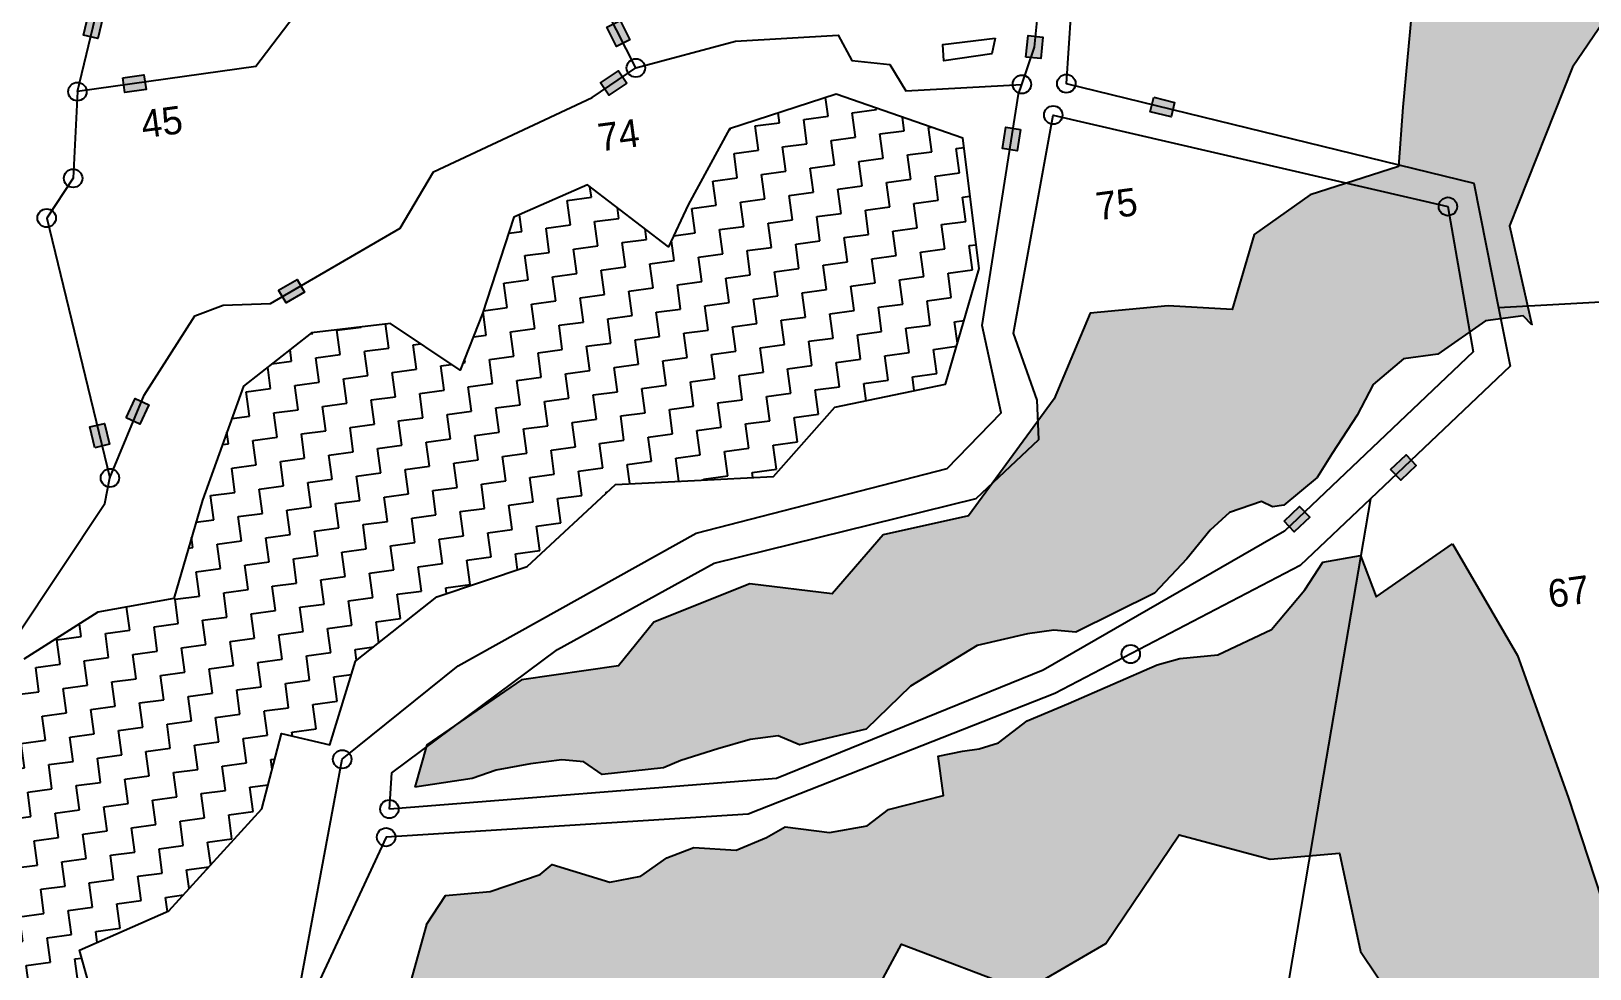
# Model space of a CAD drawing. Header units: metres. Extents: x 318362 to 319662, y 1876290 to 1878273.
# Drawn here: x 318706 to 319228, y 1876707 to 1877021 of the extents above; entities that cross this region are included whole.
import ezdxf

# ---------------------------------------------------------------- set-up
doc = ezdxf.new("R2010")
doc.units = ezdxf.units.M
for name, color, linetype in [('OTHERS', 1, 'Continuous'), ('POLY_HATCH', 12, 'Continuous'), ('POLY_PARCEL', 6, 'Continuous'), ('POLY_ROAD', 30, 'Continuous'), ('SYM_STONE', 1, 'Continuous'), ('TEXT_PARCEL', 7, 'Continuous')]:
    doc.layers.add(name, color=color, linetype=linetype)
doc.styles.add('TEXT_MAP', font='')
doc.styles.get('TEXT_MAP').set_extended_font_data('Kruti Dev 050')
pattern_1 = [(7.630945790202429, (318380.4159491448, 1876035.072671021), (7.046565473389599, 9.226849050500785), [8.209410099742051, -8.209410099742051]), (97.63094579020242, (318388.5526564068, 1876036.162812809), (-9.226849050500785, 7.046565473389599), [8.209410099742051, -8.209410099742051])]

# ---------------------------------------------------------------- blocks, each defined once
blk = doc.blocks.new('STONE')
blk.add_circle((0, 0), 0.8510231522929323)
blk = doc.blocks.new('STONESQUAREFILLED')
blk.add_hatch(color=256).paths.add_polyline_path([(0.6958872628347379, -0.481363590938571), (0.6958872628347378, 0.481363590938571), (-0.6958872628347379, 0.481363590938571), (-0.6958872628347379, -0.481363590938571)])
blk.add_lwpolyline([(-0.6958872628347379, 0.481363590938571), (0.6958872628347379, 0.481363590938571), (0.6958872628347379, -0.481363590938571), (-0.6958872628347379, -0.481363590938571)], close=True)

msp = doc.modelspace()

# ---------------------------------------------------------------- hatches: boundary and pattern name
at = {"layer": 'POLY_HATCH'}
h = msp.add_hatch(dxfattribs=at)
h.set_pattern_fill('ZIGZAG', color=256, scale=2.585640976296709, angle=7.630945790202429, style=0)
h.set_pattern_definition(pattern_1)
h.paths.add_polyline_path([(319022.6876763889, 1876815.124692473), (319039.5500808025, 1876819.065832708), (319048.3675094517, 1876820.247176356), (319055.753035913, 1876819.554731432), (319082.0530716367, 1876832.609382964), (319092.8488154963, 1876844.147441176), (319100.6383832705, 1876853.74848796), (319107.1384372835, 1876859.665182699), (319117.8650602463, 1876863.344911817), (319121.4667577936, 1876861.584865987), (319125.3243770811, 1876862.101703063), (319136.4152809647, 1876871.436716923), (319141.517992503, 1876879.408793125), (319149.8880109045, 1876892.303801713), (319155.2466532767, 1876902.552756454), (319165.3091658182, 1876911.189338108), (319176.8820403978, 1876912.739851575), (319192.7851652725, 1876923.840893064), (319205.4602215678, 1876925.539074908), (319208.2543981705, 1876922.498966475), (319208.2795935547, 1876922.529340312), (319200.8150452875, 1876955.707554852), (319221.8837219867, 1877008.792522567), (319242.8969176785, 1877039.754693866), (319271.2039672261, 1877050.081309378), (319295.5633134411, 1877044.800353737), (319323.8292788383, 1877002.848761056), (319350.3198517991, 1876951.612103322), (319357.7674415246, 1876884.755926867), (319371.7319410842, 1876836.867276744), (319392.2974083344, 1876769.75811895), (319407.9890306391, 1876693.95401666), (319425.9155433503, 1876631.517525347), (319430.0698148371, 1876559.193897989), (319421.4959616524, 1876499.238397755), (319375.0649048756, 1876481.457341603), (319338.4369120252, 1876503.188956527), (319300.2355780086, 1876506.615386885), (319253.0732667427, 1876501.804531717), (319241.8103012324, 1876552.065620235), (319247.4180294556, 1876611.623724241), (319252.301647402, 1876669.074321625), (319238.2745882663, 1876709.917880637), (319220.4178221323, 1876764.321761189), (319203.4871976112, 1876811.813015084), (319181.721851084, 1876849.165136422), (319156.1917667928, 1876831.386724167), (319150.9666876438, 1876845.263524906), (319138.3654217221, 1876843.014579231), (319132.3081168386, 1876833.793313597), (319121.1826525067, 1876820.529135189), (319103.2573122845, 1876811.960405927), (319090.5084663509, 1876810.812982428), (319082.9407994293, 1876808.67778498), (319053.2604365437, 1876795.730893272), (319039.448646443, 1876789.955879625), (319029.7896363889, 1876782.494653215), (319023.3241511828, 1876780.507124143), (319017.8132593219, 1876779.768784504), (319009.6207035456, 1876778.110510092), (319011.3916651593, 1876764.892233008), (318992.9497952628, 1876760.178828618), (318985.8248607537, 1876754.739058035), (318973.2236024553, 1876752.490118967), (318958.3787515358, 1876754.425766038), (318952.1346283567, 1876750.785949839), (318942.0328775317, 1876746.629295444), (318927.8866974819, 1876747.537254528), (318918.8133387339, 1876744.079026853), (318910.1089296483, 1876737.866996483), (318899.7120271578, 1876735.913387559), (318880.4192278093, 1876741.738290625), (318876.3794680614, 1876738.393811178), (318859.7384416567, 1876732.800391543), (318844.7852406504, 1876731.357632412), (318838.3822341264, 1876721.704768732), (318833.104485907, 1876702.792759955), (318824.8624353025, 1876667.136333825), (318819.3996967368, 1876627.393927953), (318814.132553878, 1876586.191615648), (318813.6416294143, 1876542.65697762), (318808.0348240142, 1876498.436922823), (318802.8369706081, 1876465.045970716), (318814.4947155086, 1876439.114727443), (318919.946810365, 1876418.3193158), (318935.1628826479, 1876440.792022928), (318934.7379827444, 1876463.398347999), (318900.5914461815, 1876493.375625458), (318926.5282496705, 1876513.569386276), (318930.9773660154, 1876533.113432407), (318920.5623316608, 1876561.977130932), (318899.2314891742, 1876586.818654468), (318928.7709338962, 1876613.439549953), (318928.9790701602, 1876636.873744102), (318910.3757293249, 1876667.447359701), (318941.5367741757, 1876665.30627481), (318976.7841697012, 1876677.087702238), (318997.3526649939, 1876715.13865984), (319038.5088883157, 1876699.475558147), (319065.7633144069, 1876715.387504632), (319090.2793947599, 1876751.738184763), (319120.7611558566, 1876743.56163152), (319143.9292312732, 1876745.551065687), (319150.9369828358, 1876712.680837345), (319161.6398708044, 1876696.652942217), (319148.7656487052, 1876667.80647697), (319152.5063567331, 1876641.594542853), (319157.4822142838, 1876627.73462143), (319165.3132950406, 1876605.377507498), (319155.7073742475, 1876568.795296428), (319159.0662155962, 1876524.290331278), (319161.0558840758, 1876490.004732952), (319180.5803733533, 1876469.214281413), (319199.4665237828, 1876458.741112561), (319213.5817599578, 1876439.455106769), (319234.9075598846, 1876421.878215682), (319287.4069437591, 1876427.054351184), (319316.2261384263, 1876431.287024413), (319324.5924574973, 1876410.487732775), (319363.9936177563, 1876396.818669905), (319407.8617162032, 1876416.442599118), (319423.2271380668, 1876432.24778964), (319444.1564638335, 1876428.735876947), (319468.2153267523, 1876401.865417742), (319510.9804299825, 1876403.639665004), (319531.2384083252, 1876433.220675688), (319536.5431156975, 1876471.312782636), (319529.8461592347, 1876519.352051717), (319554.3675208737, 1876544.557577218), (319562.7998645047, 1876589.899248679), (319549.2661356248, 1876615.950678906), (319492.9829891035, 1876677.885830757), (319492.3981357188, 1876729.449965062), (319472.4824535672, 1876753.160240363), (319464.1517981165, 1876801.457437669), (319435.6048305373, 1876839.615506681), (319434.2375928645, 1876897.019277613), (319411.0998783878, 1876933.672900878), (319421.9771727363, 1876960.76570924), (319429.8795807336, 1876993.404406643), (319416.8295399009, 1877026.951211653), (319400.5680492492, 1877051.151069132), (319363.8021541287, 1877056.256517101), (319363.5265809511, 1877072.195333599), (319361.3413167645, 1877107.940838358), (319350.2987861887, 1877120.951004758), (319318.3553570498, 1877128.931726277), (319284.7599454477, 1877127.031367873), (319251.2055001463, 1877141.483763373), (319220.9708850235, 1877142.262857693), (319192.116026736, 1877110.532278796), (319178.9537122965, 1877072.730532333), (319181.6279672107, 1877033.335250595), (319168.012327124, 1877026.681175879), (319165.127979355, 1876995.457856493), (319163.7000183424, 1876975.575523461), (319134.1037420675, 1876966.037335096), (319115.4237713114, 1876952.760291123), (319108.0050712955, 1876927.616982269), (319086.6383050681, 1876928.841119453), (319060.5468721727, 1876926.460018971), (319048.4034840945, 1876897.711469586), (319019.7957717809, 1876858.583431767), (318991.2699706742, 1876852.16089889), (318974.2010160805, 1876832.412180935), (318946.596364876, 1876835.772801219), (318914.4679239966, 1876822.923122775), (318902.6588957794, 1876808.337467646), (318870.1855096123, 1876803.61521224), (318838.4998104137, 1876781.908168442), (318834.5255342657, 1876767.666953767), (318853.6256354502, 1876770.608784779), (318861.6706028561, 1876773.368580247), (318873.1696870623, 1876775.469857546), (318883.6403882848, 1876776.872703757), (318891.0259147461, 1876776.180258834), (318897.2009177635, 1876771.961740452), (318917.6650106307, 1876774.142839223), (318923.505622964, 1876776.607299058), (318935.8855192353, 1876780.508525254), (318946.6859325717, 1876783.637490541), (318956.0544520786, 1876784.892668377), (318963.1840560645, 1876781.923346033), (318985.4835543421, 1876787.153583133), (319000.3928475881, 1876801.485362448)])
h = msp.add_hatch(dxfattribs=at)
h.set_pattern_fill('ZIGZAG', color=256, scale=2.585640976296709, angle=7.630945790202429, style=0)
h.set_pattern_definition(pattern_1)
h.paths.add_polyline_path([(318783.244563073, 1876760.428153519), (318789.869142718, 1876785.717360845), (318806.0033888036, 1876781.878589235), (318814.6727534739, 1876809.841912698), (318841.812151782, 1876831.479230683), (318872.1048429022, 1876841.538202029), (318901.6547358143, 1876869.098853235), (318954.5625630994, 1876871.787051608), (318975.090898904, 1876894.938790437), (319012.0999744688, 1876902.697391252), (319023.334922294, 1876941.405156362), (319017.8842309488, 1876985.077898112), (318975.4607791509, 1876999.79546669), (318939.765110783, 1876988.212564473), (318925.953159423, 1876962.760455113), (318919.4281801019, 1876948.685350814), (318892.2161715036, 1876969.441191309), (318867.6423563505, 1876958.548314971), (318857.1387863537, 1876926.338967399), (318849.6718096369, 1876907.337326004), (318826.3444916134, 1876923.013251163), (318799.930790845, 1876919.874420062), (318777.0915607604, 1876902.013451041), (318763.3906087096, 1876863.775344445), (318753.7792466438, 1876830.885483887), (318728.3630329585, 1876826.280184381), (318703.6341277941, 1876810.566210516), (318691.8669599991, 1876787.788228191), (318692.0640638852, 1876759.412708679), (318666.3262512578, 1876769.165300617), (318639.9182507123, 1876754.026413935), (318620.5425119363, 1876734.229317993), (318619.2711200744, 1876704.856991457), (318592.5970102741, 1876697.682990718), (318569.7406809813, 1876715.822177541), (318533.5070938811, 1876732.169102792), (318497.2294160789, 1876730.90893328), (318458.8073543878, 1876715.760533705), (318427.1628655914, 1876679.918713416), (318423.9711837602, 1876661.889898811), (318433.9689580741, 1876599.225039459), (318449.7738096934, 1876570.940478407), (318478.2323154213, 1876576.753439409), (318486.4534907919, 1876554.253289781), (318492.1033827848, 1876533.008754087), (318474.9830500616, 1876514.31388294), (318472.3925507799, 1876500.765913386), (318584.5396628521, 1876485.789149926), (318604.9569993474, 1876521.726885991), (318640.0208688163, 1876538.025470832), (318646.5401479146, 1876564.100630712), (318690.0435864509, 1876595.130863501), (318694.1964616474, 1876632.889784923), (318718.6208884724, 1876626.961497253), (318733.9454262825, 1876671.017508401), (318722.3048702395, 1876713.060893478), (318752.1763620937, 1876726.26365324)])

# ---------------------------------------------------------------- linework, layer by layer
at = {"layer": 'OTHERS'}
msp.add_lwpolyline([(319028.6703876776, 1877018.49476422), (319027.5994990912, 1877013.263650326), (319011.5288703764, 1877010.889329638), (319011.2361503792, 1877016.380150544)], close=True, dxfattribs=at)
at = {"layer": 'POLY_HATCH'}
for points in [[(319251.2055001463, 1877141.483763373), (319220.9708850235, 1877142.262857693), (319192.116026736, 1877110.532278796), (319178.9537122965, 1877072.730532333), (319181.6279672107, 1877033.335250595), (319168.012327124, 1877026.681175879), (319165.127979355, 1876995.457856493), (319163.7000183424, 1876975.575523461), (319134.1037420675, 1876966.037335096), (319115.4237713114, 1876952.760291123), (319108.0050712955, 1876927.616982269), (319086.6383050681, 1876928.841119453), (319060.5468721727, 1876926.460018971), (319048.4034840945, 1876897.711469586), (319019.7957717809, 1876858.583431767), (318991.2699706742, 1876852.16089889), (318974.2010160805, 1876832.412180935), (318946.596364876, 1876835.772801219), (318914.4679239966, 1876822.923122775), (318902.6588957794, 1876808.337467646), (318870.1855096123, 1876803.61521224), (318838.4998104137, 1876781.908168442), (318834.5255342657, 1876767.666953767)], [(319242.8969176785, 1877039.754693866), (319221.8837219867, 1877008.792522567), (319200.8150452875, 1876955.707554852), (319208.2795935547, 1876922.529340312), (319208.2543981705, 1876922.498966475)], [(318733.9454262825, 1876671.017508401), (318722.3048702395, 1876713.060893478), (318752.1763620937, 1876726.26365324), (318783.244563073, 1876760.428153519), (318789.869142718, 1876785.717360845), (318806.0033888036, 1876781.878589235), (318814.6727534739, 1876809.841912698), (318841.812151782, 1876831.479230683), (318872.1048429022, 1876841.538202029), (318901.6547358143, 1876869.098853235), (318954.5625630994, 1876871.787051608), (318975.090898904, 1876894.938790437), (319012.0999744688, 1876902.697391252), (319023.334922294, 1876941.405156362), (319017.8842309488, 1876985.077898112), (318975.4607791509, 1876999.79546669), (318939.765110783, 1876988.212564473), (318925.953159423, 1876962.760455113), (318919.4281801019, 1876948.685350814), (318892.2161715036, 1876969.441191309), (318867.6423563505, 1876958.548314971), (318857.1387863537, 1876926.338967399), (318849.6718096369, 1876907.337326004), (318826.3444916134, 1876923.013251163), (318799.930790845, 1876919.874420062), (318777.0915607604, 1876902.013451041), (318763.3906087096, 1876863.775344445), (318753.7792466438, 1876830.885483887), (318728.3630329585, 1876826.280184381), (318703.6341277941, 1876810.566210516)], [(319208.2543981705, 1876922.498966475), (319205.4602215678, 1876925.539074908), (319192.7851652725, 1876923.840893064), (319176.8820403978, 1876912.739851575), (319165.3091658182, 1876911.189338108), (319155.2466532767, 1876902.552756454), (319149.8880109045, 1876892.303801713), (319141.517992503, 1876879.408793125), (319136.4152809647, 1876871.436716923), (319125.3243770811, 1876862.101703063), (319121.4667577936, 1876861.584865987), (319117.8650602463, 1876863.344911817), (319107.1384372835, 1876859.665182699), (319100.6383832705, 1876853.74848796), (319092.8488154963, 1876844.147441176), (319082.0530716367, 1876832.609382964), (319055.753035913, 1876819.554731432), (319048.3675094517, 1876820.247176356), (319039.5500808025, 1876819.065832708), (319022.6876763889, 1876815.124692473), (319000.3928475881, 1876801.485362448), (318985.4835543421, 1876787.153583133), (318963.1840560645, 1876781.923346033), (318956.0544520786, 1876784.892668377), (318946.6859325717, 1876783.637490541), (318935.8855192353, 1876780.508525254), (318923.505622964, 1876776.607299058), (318917.6650106307, 1876774.142839223), (318897.2009177635, 1876771.961740452), (318891.0259147461, 1876776.180258834), (318883.6403882848, 1876776.872703757), (318873.1696870623, 1876775.469857546), (318861.6706028561, 1876773.368580247), (318853.6256354502, 1876770.608784779), (318834.5255342657, 1876767.666953767)], [(318838.3822341264, 1876721.704768732), (318844.7852406504, 1876731.357632412), (318859.7384416567, 1876732.800391543), (318876.3794680614, 1876738.393811178), (318880.4192278093, 1876741.738290625), (318899.7120271578, 1876735.913387559), (318910.1089296483, 1876737.866996483), (318918.8133387339, 1876744.079026853), (318927.8866974819, 1876747.537254528), (318942.0328775317, 1876746.629295444), (318952.1346283567, 1876750.785949839), (318958.3787515358, 1876754.425766038), (318973.2236024553, 1876752.490118967), (318985.8248607537, 1876754.739058035), (318992.9497952628, 1876760.178828618), (319011.3916651593, 1876764.892233008), (319009.6207035456, 1876778.110510092), (319017.8132593219, 1876779.768784504), (319023.3241511828, 1876780.507124143), (319029.7896363889, 1876782.494653215), (319039.448646443, 1876789.955879625), (319053.2604365437, 1876795.730893272), (319082.9407994293, 1876808.67778498), (319090.5084663509, 1876810.812982428), (319103.2573122845, 1876811.960405927), (319121.1826525067, 1876820.529135189), (319132.3081168386, 1876833.793313597), (319138.3654217221, 1876843.014579231), (319150.9666876438, 1876845.263524906), (319156.1917667928, 1876831.386724167), (319181.721851084, 1876849.165136422)], [(319181.721851084, 1876849.165136422), (319203.4871976112, 1876811.813015084), (319220.4178221323, 1876764.321761189), (319238.2745882663, 1876709.917880637)], [(318976.7841697012, 1876677.087702238), (318997.3526649939, 1876715.13865984), (319038.5088883157, 1876699.475558147), (319065.7633144069, 1876715.387504632), (319090.2793947599, 1876751.738184763), (319120.7611558566, 1876743.56163152), (319143.9292312732, 1876745.551065687), (319150.9369828358, 1876712.680837345), (319161.6398708044, 1876696.652942217)], [(318838.3822341264, 1876721.704768732), (318833.104485907, 1876702.792759955)]]:
    msp.add_lwpolyline(points, dxfattribs=at)
at = {"layer": 'POLY_PARCEL'}
for points in [[(318721.5559523549, 1877000.652158674), (318731.3417775046, 1877041.052292356), (318747.8362686996, 1877051.231813283), (318758.9677138814, 1877085.387907072)], [(318908.4403685348, 1877008.551944558), (318892.4114390298, 1877040.339998708)], [(318809.4081772359, 1877026.134333197), (318798.0406789429, 1877031.013229001), (318781.2282792263, 1877009.026457605), (318721.5559523549, 1877000.652158674)], [(318908.4403685348, 1877008.551944558), (318941.8080325661, 1877017.576557863), (318976.1247060169, 1877019.51769898), (318980.6828756239, 1877011.020272515), (318993.4001859481, 1877009.688074798), (318998.754800602, 1877000.917838466), (319037.6476630662, 1877003.070562176)], [(318732.4564203247, 1876871.27601495), (318743.9405073757, 1876899.000494795), (318760.9000571329, 1876925.561053213), (318770.3052451485, 1876929.098174343), (318786.1821362632, 1876929.707312067), (318829.5462465336, 1876954.871930055), (318840.6861031406, 1876973.821673548), (318893.8121769382, 1876998.622478278), (318908.4403685348, 1877008.551944558)], [(318721.5559523549, 1877000.652158674), (318720.12636826, 1876971.618216835), (318711.2733353091, 1876958.287929163), (318732.4564203247, 1876871.27601495)], [(319263.7909249935, 1876931.870178933), (319197.1787126163, 1876928.175894341)], [(318589.1792893302, 1876776.92596235), (318684.755161955, 1876806.393271845), (318700.893492378, 1876817.67356436), (318730.7678522576, 1876862.707528204), (318732.4564203247, 1876871.27601495)], [(319154.32550526, 1876864.286658463), (319137.8345545016, 1876767.321643291), (319126.8621194005, 1876702.655613565), (319145.3227425062, 1876646.291312964), (319145.6812625972, 1876643.615355525)]]:
    msp.add_lwpolyline(points, dxfattribs=at)
at = {"layer": 'POLY_ROAD'}
for points in [[(319056.6247723227, 1877077.376617223), (319057.1043822732, 1877074.47810673), (319052.5128841023, 1877003.327888399), (319188.8645023963, 1876969.921439436), (319197.1787126163, 1876928.175894341)], [(319037.6476630662, 1877003.070562176), (319041.8185884264, 1877015.542057638), (319045.7817603711, 1877054.713978866), (319042.637390286, 1877074.448793602)], [(318787.9639853031, 1876689.577254586), (318795.8922829829, 1876700.299712396), (318810.1741415786, 1876777.041674917), (318848.971595911, 1876808.30699398), (318928.6866742332, 1876852.721239437), (319012.675848906, 1876874.400876939), (319030.7458752377, 1876893.07559337), (319024.377250961, 1876922.276407479), (319036.5572526645, 1876999.810123016), (319037.6476630662, 1877003.070562176)], [(319197.1787126163, 1876928.175894341), (319201.0601633443, 1876908.687178983), (319154.32550526, 1876864.286658463)], [(319154.32550526, 1876864.286658463), (319130.7873200034, 1876841.924075311), (319048.7186672353, 1876799.034545891), (318946.0562101673, 1876758.599346578), (318824.876947378, 1876750.95084343), (318796.7516792978, 1876690.44793492), (318794.3834458838, 1876648.381226973)]]:
    msp.add_lwpolyline(points, dxfattribs=at)
msp.add_lwpolyline([(318825.9575933128, 1876760.334188836), (318826.7418874003, 1876772.487516287), (318882.1931390562, 1876813.785759457), (318934.6041270705, 1876842.762292899), (319022.3078577007, 1876864.41902599), (319043.2613999831, 1876884.093906943), (319042.7021031727, 1876897.272050677), (319034.8610556602, 1876919.782555876), (319048.1344825684, 1876992.77948569), (319180.2380279598, 1876962.15160017), (319188.6357652415, 1876913.477250659), (319125.5034872721, 1876853.479143549), (319044.7553384642, 1876806.917484212), (318955.5311301003, 1876770.599123504)], close=True, dxfattribs=at)

# ---------------------------------------------------------------- block references
at = {"layer": 'SYM_STONE'}
for name, p, xscale, yscale, zscale, rotation in [('STONESQUAREFILLED', (318726.849304147, 1877022.505412412), 5.17128195259342, 5.17128195259342, 5.17128195259342, 256.3839179758467), ('STONESQUAREFILLED', (318902.6054200435, 1877020.123625533), 5.17128195259342, 5.17128195259342, 5.17128195259342, 296.7592426632266), ('STONESQUAREFILLED', (319041.8185884264, 1877015.542057638), 5.171281952593419, 5.171281952593419, 5.171281952593419, 84.22282698283095), ('STONE', (318908.4403685348, 1877008.551944558), 3.619897366815393, 3.619897366815393, 3.619897366815393, 7.630945790202429), ('STONE', (318721.5559523549, 1877000.652158674), 3.619897366815393, 3.619897366815393, 3.619897366815393, 7.630945790202429), ('STONESQUAREFILLED', (318740.6200241528, 1877003.327573635), 5.171281952593419, 5.171281952593419, 5.171281952593419, 7.988606902751343), ('STONESQUAREFILLED', (318901.0150896959, 1877003.511741512), 5.17128195259342, 5.17128195259342, 5.17128195259342, 214.168258086211), ('STONE', (319037.6476630662, 1877003.070562176), 3.619897366815393, 3.619897366815393, 3.619897366815393, 7.630945790202429), ('STONE', (319052.5128841023, 1877003.327888399), 3.619897366815393, 3.619897366815393, 3.619897366815393, 7.630945790202429), ('STONESQUAREFILLED', (319084.6629122452, 1876995.451060183), 5.171281952593419, 5.171281952593419, 5.171281952593419, 346.2335794077082), ('STONE', (319048.1344825684, 1876992.77948569), 3.619897366815393, 3.619897366815393, 3.619897366815393, 7.630945790202429), ('STONESQUAREFILLED', (319034.1915847413, 1876984.751091969), 5.17128195259342, 5.17128195259342, 5.17128195259342, 261.0721993221096), ('STONE', (318720.12636826, 1876971.618216835), 3.619897366815393, 3.619897366815393, 3.619897366815393, 7.630945790202429), ('STONE', (318711.2733353091, 1876958.287929163), 3.619897366815393, 3.619897366815393, 3.619897366815393, 7.630945790202429), ('STONE', (319180.2380279598, 1876962.15160017), 3.619897366815393, 3.619897366815393, 3.619897366815393, 7.630945790202429), ('STONESQUAREFILLED', (318793.2421088486, 1876933.804283318), 5.171281952593419, 5.171281952593419, 5.171281952593419, 30.12701332268108), ('STONESQUAREFILLED', (318741.6892613651, 1876893.5656157), 5.171281952593419, 5.171281952593419, 5.171281952593419, 65.22240957702671), ('STONESQUAREFILLED', (318729.007900112, 1876885.441201215), 5.17128195259342, 5.17128195259342, 5.17128195259342, 103.6825125792114), ('STONESQUAREFILLED', (319165.3267975248, 1876874.738497055), 5.171281952593419, 5.171281952593419, 5.171281952593419, 43.53287168950281), ('STONE', (318732.4564203247, 1876871.27601495), 3.619897366815393, 3.619897366815393, 3.619897366815393, 7.630945790202429), ('STONESQUAREFILLED', (319129.6905647038, 1876857.458355583), 5.171281952593418, 5.171281952593418, 5.171281952593418, 43.54190340801208), ('STONE', (319074.0722695983, 1876812.284477963), 3.619897366815393, 3.619897366815393, 3.619897366815393, 7.630945790202429), ('STONE', (318810.1741415786, 1876777.041674917), 3.619897366815393, 3.619897366815393, 3.619897366815393, 7.630945790202429), ('STONE', (318825.9575933128, 1876760.334188836), 3.619897366815393, 3.619897366815393, 3.619897366815393, 7.630945790202429), ('STONE', (318824.876947378, 1876750.95084343), 3.619897366815393, 3.619897366815393, 3.619897366815393, 7.630945790202429)]:
    msp.add_blockref(name, p, dxfattribs=dict(at, xscale=xscale, yscale=yscale, zscale=zscale, rotation=rotation))

# ---------------------------------------------------------------- texts
at = {"layer": 'TEXT_PARCEL', "style": 'TEXT_MAP'}
for s, p in [('45', (318743.5505933277, 1876984.963782434)), ('74', (318896.4045151054, 1876980.554767492)), ('75', (319063.1018089133, 1876957.496815149)), ('67', (319214.363392945, 1876827.698893033))]:
    msp.add_text(s, height=9.308307514668154, rotation=7.630945791003965, dxfattribs=at).set_placement(p)

doc.saveas('drawing.dxf')
